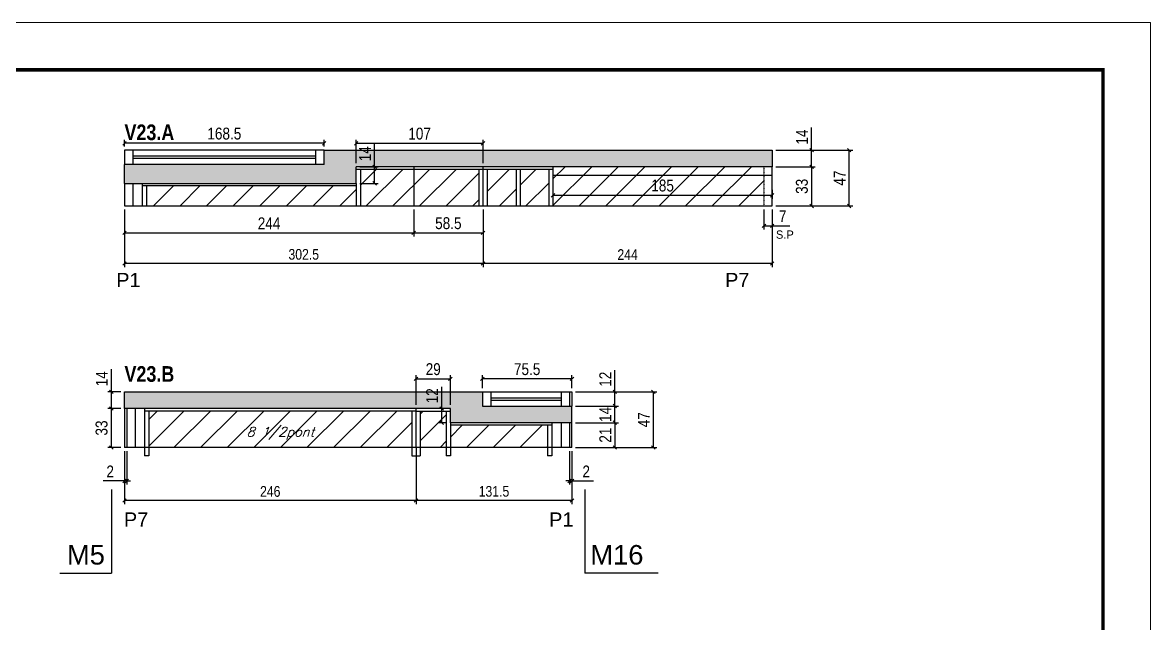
# Model space of a CAD drawing. Extents: x 3330 to 22105, y 1197 to 30204.
# Drawn here: x 8632 to 9583, y 23563 to 24070 of the extents above; entities that cross this region are included whole.
import ezdxf

# ---------------------------------------------------------------- set-up
doc = ezdxf.new("R2010")
doc.units = 0
doc.linetypes.add('DASHED', pattern=[0.75, 0.5, -0.25])
doc.linetypes.add('HIDDEN', pattern=[0.375, 0.25, -0.125])
for name, color, linetype in [('5', 5, 'Continuous'), ('COTA', 241, 'Continuous'), ('NOMENCLATURA', 7, 'Continuous'), ('Painéis', 200, 'Continuous'), ('SARR_2.2x7', 40, 'Continuous'), ('SARR_3.5x7', 81, 'Continuous'), ('SARR_EDITAR', 141, 'Continuous'), ('texto', 7, 'Continuous')]:
    doc.layers.add(name, color=color, linetype=linetype)
for name, color, linetype, lineweight in [('Folhas', 255, 'Continuous', 9), ('Hachura', 251, 'Continuous', 9), ('SARRAFO DE PRESSAO', 251, 'DASHED', 9)]:
    doc.layers.add(name, color=color, linetype=linetype, lineweight=lineweight)
doc.styles.add('COTA TECNICA', font='techl___.ttf', dxfattribs={"height": 10})
doc.styles.add('COTA TECNICA-50', font='techl___.ttf', dxfattribs={"height": 9})
doc.styles.add('Romans', font='romans.shx')
doc.styles.add('ROMAS860', font='ROMAS860.SHX')
doc.styles.get("Standard").update_dxf_attribs({"font": 'arial.ttf'})
doc.styles.add('TECNICA', font='techb___.ttf', dxfattribs={"height": 10})
doc.dimstyles.new('COTA PAINEL-50', dxfattribs={"dimtxt": 9, "dimasz": 3, "dimexe": 3, "dimexo": 3, "dimgap": 3, "dimtad": 1, "dimdec": 1, "dimzin": 12, "dimdsep": 46, "dimtxsty": 'COTA TECNICA-50', "dimblk1": 'OBLIQUE', "dimblk2": 'OBLIQUE', "dimsah": 1, "dimcen": 0.9, "dimclrd": 4, "dimclre": 4, "dimclrt": 240, "dimadec": 1, "dimazin": 3, "dimtfac": 1, "dimtdec": 1, "dimtmove": 0, "dimatfit": 3, "dimfxl": 1, "dimtolj": 1, "dimtzin": 12, "dimarcsym": 0})
doc.dimstyles.new('PAINEL', dxfattribs={"dimtxt": 10, "dimasz": 3, "dimexe": 3, "dimexo": 3, "dimgap": 3, "dimtad": 1, "dimdec": 1, "dimzin": 12, "dimdsep": 46, "dimtxsty": 'COTA TECNICA', "dimblk1": 'OBLIQUE', "dimblk2": 'OBLIQUE', "dimsah": 1, "dimcen": 0.9, "dimclrd": 4, "dimclre": 4, "dimclrt": 240, "dimadec": 1, "dimazin": 3, "dimtfac": 1, "dimtdec": 1, "dimtmove": 0, "dimatfit": 3, "dimfxl": 1, "dimtolj": 1, "dimtzin": 12, "dimarcsym": 0})

# ---------------------------------------------------------------- blocks, each defined once
blk = doc.blocks.new('9999999999')
at = {"layer": 'Folhas'}
blk.add_lwpolyline([(98138.98, 34190.21), (99623.98, 34190.21), (99623.98, 35240.21), (98138.98, 35240.21)], close=True, dxfattribs=at)
at = {"layer": 'Folhas', "color": 30, "const_width": 3}
blk.add_lwpolyline([(98213.98, 34230.21), (99583.98, 34230.21), (99583.98, 35200.21), (98213.98, 35200.21)], close=True, dxfattribs=at)
blk = doc.blocks.new('_Oblique')
at = {"color": 0, "linetype": 'ByBlock', "lineweight": -2}
blk.add_line((-0.5, -0.5), (0.5, 0.5), dxfattribs=at)
blk = doc.blocks.new('*D3396')
at = {"layer": 'COTA', "color": 4, "linetype": 'ByBlock', "lineweight": -2, "transparency": 16777216}
for p, q in [((9020.11, 23912.46), (9020.11, 23863.79)), ((9264.11, 23912.46), (9264.11, 23863.79)), ((9264.11, 23866.79), (9020.11, 23866.79))]:
    blk.add_line(p, q, dxfattribs=at)
at = {"layer": 'Defpoints', "color": 0, "linetype": 'ByBlock', "transparency": 16777216}
for p in [(9020.11, 23915.46), (9264.11, 23915.46), (9020.11, 23866.79)]:
    blk.add_point(p, dxfattribs=at)
at = {"layer": 'COTA', "color": 4, "linetype": 'ByBlock', "lineweight": -2, "transparency": 16777216, "xscale": 3, "yscale": 3, "zscale": 3, "rotation": 180}
blk.add_blockref('_Oblique', (9020.11, 23866.79), dxfattribs=at)
at = {"layer": 'COTA', "color": 4, "linetype": 'ByBlock', "lineweight": -2, "transparency": 16777216, "xscale": 3, "yscale": 3, "zscale": 3}
blk.add_blockref('_Oblique', (9264.11, 23866.79), dxfattribs=at)
at = {"layer": 'COTA', "color": 240, "linetype": 'ByBlock', "transparency": 16777216, "insert": (9142.11, 23874.36), "char_height": 9, "attachment_point": 5, "style": 'COTA TECNICA-50'}
blk.add_mtext('\\A1;244', dxfattribs=at)
blk = doc.blocks.new('*D3397')
at = {"layer": 'COTA', "color": 4, "linetype": 'ByBlock', "lineweight": -2, "transparency": 16777216}
for p, q in [((8717.61, 23912.46), (8717.61, 23863.79)), ((9020.11, 23912.46), (9020.11, 23863.79)), ((9020.11, 23866.79), (8717.61, 23866.79))]:
    blk.add_line(p, q, dxfattribs=at)
at = {"layer": 'Defpoints', "color": 0, "linetype": 'ByBlock', "transparency": 16777216}
for p in [(8717.61, 23915.46), (9020.11, 23915.46), (8717.61, 23866.79)]:
    blk.add_point(p, dxfattribs=at)
at = {"layer": 'COTA', "color": 4, "linetype": 'ByBlock', "lineweight": -2, "transparency": 16777216, "xscale": 3, "yscale": 3, "zscale": 3, "rotation": 180}
blk.add_blockref('_Oblique', (8717.61, 23866.79), dxfattribs=at)
at = {"layer": 'COTA', "color": 4, "linetype": 'ByBlock', "lineweight": -2, "transparency": 16777216, "xscale": 3, "yscale": 3, "zscale": 3}
blk.add_blockref('_Oblique', (9020.11, 23866.79), dxfattribs=at)
at = {"layer": 'COTA', "color": 240, "linetype": 'ByBlock', "transparency": 16777216, "insert": (8868.86, 23874.49), "char_height": 9, "attachment_point": 5, "style": 'COTA TECNICA-50'}
blk.add_mtext('\\A1;302.5', dxfattribs=at)
blk = doc.blocks.new('*D3398')
at = {"layer": 'COTA', "color": 4, "linetype": 'ByBlock', "lineweight": -2, "transparency": 16777216}
for p, q in [((9257.11, 23912.46), (9257.11, 23895.66)), ((9264.11, 23912.46), (9264.11, 23895.66)), ((9257.11, 23898.66), (9264.11, 23898.66)), ((9264.11, 23898.66), (9278.84, 23898.66))]:
    blk.add_line(p, q, dxfattribs=at)
at = {"layer": 'Defpoints', "color": 0, "linetype": 'ByBlock', "transparency": 16777216}
for p in [(9257.11, 23915.46), (9264.11, 23915.46), (9264.11, 23898.66)]:
    blk.add_point(p, dxfattribs=at)
at = {"layer": 'COTA', "color": 4, "linetype": 'ByBlock', "lineweight": -2, "transparency": 16777216, "xscale": 3, "yscale": 3, "zscale": 3, "rotation": 180}
blk.add_blockref('_Oblique', (9257.11, 23898.66), dxfattribs=at)
at = {"layer": 'COTA', "color": 4, "linetype": 'ByBlock', "lineweight": -2, "transparency": 16777216, "xscale": 3, "yscale": 3, "zscale": 3}
blk.add_blockref('_Oblique', (9264.11, 23898.66), dxfattribs=at)
at = {"layer": 'COTA', "color": 240, "linetype": 'ByBlock', "transparency": 16777216, "insert": (9272.98, 23906.73), "char_height": 10, "attachment_point": 5, "style": 'COTA TECNICA'}
blk.add_mtext('\\A1;7', dxfattribs=at)
blk = doc.blocks.new('*D3399')
at = {"layer": 'COTA', "color": 4, "linetype": 'ByBlock', "lineweight": -2, "transparency": 16777216}
for p, q in [((9079.11, 23928.96), (9079.11, 23921.45)), ((9079.11, 23924.45), (9264.11, 23924.45)), ((9264.11, 23928.96), (9264.11, 23921.45))]:
    blk.add_line(p, q, dxfattribs=at)
at = {"layer": 'Defpoints', "color": 0, "linetype": 'ByBlock', "transparency": 16777216}
for p in [(9079.11, 23931.96), (9264.11, 23931.96), (9264.11, 23924.45)]:
    blk.add_point(p, dxfattribs=at)
at = {"layer": 'COTA', "color": 4, "linetype": 'ByBlock', "lineweight": -2, "transparency": 16777216, "xscale": 3, "yscale": 3, "zscale": 3, "rotation": 180}
blk.add_blockref('_Oblique', (9079.11, 23924.45), dxfattribs=at)
at = {"layer": 'COTA', "color": 4, "linetype": 'ByBlock', "lineweight": -2, "transparency": 16777216, "xscale": 3, "yscale": 3, "zscale": 3}
blk.add_blockref('_Oblique', (9264.11, 23924.45), dxfattribs=at)
at = {"layer": 'COTA', "color": 240, "linetype": 'ByBlock', "transparency": 16777216, "insert": (9171.61, 23932.59), "char_height": 10, "attachment_point": 5, "style": 'COTA TECNICA'}
blk.add_mtext('\\A1;185', dxfattribs=at)
blk = doc.blocks.new('*D3400')
at = {"layer": 'COTA', "color": 4, "linetype": 'ByBlock', "lineweight": -2, "transparency": 16777216}
for p, q in [((9095.11, 23708.44), (9095.11, 23663.73)), ((8963.61, 23701.44), (8963.61, 23663.73)), ((9095.11, 23666.73), (8963.61, 23666.73))]:
    blk.add_line(p, q, dxfattribs=at)
at = {"layer": 'Defpoints', "color": 0, "linetype": 'ByBlock', "transparency": 16777216}
for p in [(9095.11, 23711.44), (8963.61, 23704.44), (8963.61, 23666.73)]:
    blk.add_point(p, dxfattribs=at)
at = {"layer": 'COTA', "color": 4, "linetype": 'ByBlock', "lineweight": -2, "transparency": 16777216, "xscale": 3, "yscale": 3, "zscale": 3, "rotation": 180}
blk.add_blockref('_Oblique', (8963.61, 23666.73), dxfattribs=at)
at = {"layer": 'COTA', "color": 4, "linetype": 'ByBlock', "lineweight": -2, "transparency": 16777216, "xscale": 3, "yscale": 3, "zscale": 3}
blk.add_blockref('_Oblique', (9095.11, 23666.73), dxfattribs=at)
at = {"layer": 'COTA', "color": 240, "linetype": 'ByBlock', "transparency": 16777216, "insert": (9029.36, 23674.42), "char_height": 9, "attachment_point": 5, "style": 'COTA TECNICA-50'}
blk.add_mtext('\\A1;131.5', dxfattribs=at)
blk = doc.blocks.new('*D3401')
at = {"layer": 'COTA', "color": 4, "linetype": 'ByBlock', "lineweight": -2, "transparency": 16777216}
for p, q in [((8717.61, 23708.44), (8717.61, 23663.73)), ((8963.61, 23708.44), (8963.61, 23663.73)), ((8963.61, 23666.73), (8717.61, 23666.73))]:
    blk.add_line(p, q, dxfattribs=at)
at = {"layer": 'Defpoints', "color": 0, "linetype": 'ByBlock', "transparency": 16777216}
for p in [(8717.61, 23711.44), (8963.61, 23711.44), (8717.61, 23666.73)]:
    blk.add_point(p, dxfattribs=at)
at = {"layer": 'COTA', "color": 4, "linetype": 'ByBlock', "lineweight": -2, "transparency": 16777216, "xscale": 3, "yscale": 3, "zscale": 3, "rotation": 180}
blk.add_blockref('_Oblique', (8717.61, 23666.73), dxfattribs=at)
at = {"layer": 'COTA', "color": 4, "linetype": 'ByBlock', "lineweight": -2, "transparency": 16777216, "xscale": 3, "yscale": 3, "zscale": 3}
blk.add_blockref('_Oblique', (8963.61, 23666.73), dxfattribs=at)
at = {"layer": 'COTA', "color": 240, "linetype": 'ByBlock', "transparency": 16777216, "insert": (8840.61, 23674.32), "char_height": 9, "attachment_point": 5, "style": 'COTA TECNICA-50'}
blk.add_mtext('\\A1;246', dxfattribs=at)
blk = doc.blocks.new('*D3402')
at = {"layer": 'COTA', "color": 4, "linetype": 'ByBlock', "lineweight": -2, "transparency": 16777216}
for p, q in [((9093.11, 23708.44), (9093.11, 23680.23)), ((9095.11, 23708.44), (9095.11, 23680.23)), ((9093.11, 23683.23), (9090.11, 23683.23)), ((9093.11, 23683.23), (9095.11, 23683.23)), ((9095.11, 23683.23), (9113.22, 23683.23))]:
    blk.add_line(p, q, dxfattribs=at)
at = {"layer": 'Defpoints', "color": 0, "linetype": 'ByBlock', "transparency": 16777216}
for p in [(9093.11, 23711.44), (9095.11, 23711.44), (9095.11, 23683.23)]:
    blk.add_point(p, dxfattribs=at)
at = {"layer": 'COTA', "color": 4, "linetype": 'ByBlock', "lineweight": -2, "transparency": 16777216, "xscale": 3, "yscale": 3, "zscale": 3}
blk.add_blockref('_Oblique', (9093.11, 23683.23), dxfattribs=at)
at = {"layer": 'COTA', "color": 4, "linetype": 'ByBlock', "lineweight": -2, "transparency": 16777216, "xscale": 3, "yscale": 3, "zscale": 3, "rotation": 180}
blk.add_blockref('_Oblique', (9095.11, 23683.23), dxfattribs=at)
at = {"layer": 'COTA', "color": 240, "linetype": 'ByBlock', "transparency": 16777216, "insert": (9107.17, 23691.23), "char_height": 10, "attachment_point": 5, "style": 'COTA TECNICA'}
blk.add_mtext('\\A1;2', dxfattribs=at)
blk = doc.blocks.new('*D3430')
at = {"layer": 'COTA', "color": 4, "linetype": 'ByBlock', "lineweight": -2, "transparency": 16777216}
for p, q in [((8717.61, 23708.44), (8717.61, 23680.23)), ((8719.61, 23708.44), (8719.61, 23680.23)), ((8717.61, 23683.23), (8699.5, 23683.23)), ((8719.61, 23683.23), (8717.61, 23683.23)), ((8719.61, 23683.23), (8722.61, 23683.23))]:
    blk.add_line(p, q, dxfattribs=at)
at = {"layer": 'Defpoints', "color": 0, "linetype": 'ByBlock', "transparency": 16777216}
for p in [(8717.61, 23711.44), (8719.61, 23711.44), (8717.61, 23683.23)]:
    blk.add_point(p, dxfattribs=at)
at = {"layer": 'COTA', "color": 4, "linetype": 'ByBlock', "lineweight": -2, "transparency": 16777216, "xscale": 3, "yscale": 3, "zscale": 3}
blk.add_blockref('_Oblique', (8717.61, 23683.23), dxfattribs=at)
at = {"layer": 'COTA', "color": 4, "linetype": 'ByBlock', "lineweight": -2, "transparency": 16777216, "xscale": 3, "yscale": 3, "zscale": 3, "rotation": 180}
blk.add_blockref('_Oblique', (8719.61, 23683.23), dxfattribs=at)
at = {"layer": 'COTA', "color": 240, "linetype": 'ByBlock', "transparency": 16777216, "insert": (8705.56, 23691.23), "char_height": 10, "attachment_point": 5, "style": 'COTA TECNICA'}
blk.add_mtext('\\A1;2', dxfattribs=at)
blk = doc.blocks.new('*D3437')
at = {"layer": 'COTA', "color": 4, "linetype": 'ByBlock', "lineweight": -2, "transparency": 16777216}
for p, q in [((9267.11, 23962.46), (9332.06, 23962.46)), ((9329.06, 23915.46), (9329.06, 23962.46)), ((9267.11, 23915.46), (9332.06, 23915.46))]:
    blk.add_line(p, q, dxfattribs=at)
at = {"layer": 'Defpoints', "color": 0, "linetype": 'ByBlock', "transparency": 16777216}
for p in [(9264.11, 23962.46), (9329.06, 23962.46), (9264.11, 23915.46)]:
    blk.add_point(p, dxfattribs=at)
at = {"layer": 'COTA', "color": 4, "linetype": 'ByBlock', "lineweight": -2, "transparency": 16777216, "xscale": 3, "yscale": 3, "zscale": 3}
for p, rotation in [((9329.06, 23962.46), 90), ((9329.06, 23915.46), 270)]:
    blk.add_blockref('_Oblique', p, dxfattribs=dict(at, rotation=rotation))
at = {"layer": 'COTA', "color": 240, "linetype": 'ByBlock', "transparency": 16777216, "insert": (9320.99, 23938.96), "char_height": 10, "attachment_point": 5, "rotation": 90, "style": 'COTA TECNICA'}
blk.add_mtext('\\A1;47', dxfattribs=at)
blk = doc.blocks.new('*D3438')
at = {"layer": 'COTA', "color": 4, "linetype": 'ByBlock', "lineweight": -2, "transparency": 16777216}
for p, q in [((8913.11, 23951.46), (8913.11, 23971.3)), ((9020.11, 23951.46), (9020.11, 23971.3)), ((8913.11, 23968.3), (9020.11, 23968.3))]:
    blk.add_line(p, q, dxfattribs=at)
at = {"layer": 'Defpoints', "color": 0, "linetype": 'ByBlock', "transparency": 16777216}
for p in [(9020.11, 23968.3), (8913.11, 23948.46), (9020.11, 23948.46)]:
    blk.add_point(p, dxfattribs=at)
at = {"layer": 'COTA', "color": 4, "linetype": 'ByBlock', "lineweight": -2, "transparency": 16777216, "xscale": 3, "yscale": 3, "zscale": 3, "rotation": 180}
blk.add_blockref('_Oblique', (8913.11, 23968.3), dxfattribs=at)
at = {"layer": 'COTA', "color": 4, "linetype": 'ByBlock', "lineweight": -2, "transparency": 16777216, "xscale": 3, "yscale": 3, "zscale": 3}
blk.add_blockref('_Oblique', (9020.11, 23968.3), dxfattribs=at)
at = {"layer": 'COTA', "color": 240, "linetype": 'ByBlock', "transparency": 16777216, "insert": (8966.61, 23976.41), "char_height": 10, "attachment_point": 5, "style": 'COTA TECNICA'}
blk.add_mtext('\\A1;107', dxfattribs=at)
blk = doc.blocks.new('*D3439')
at = {"layer": 'COTA', "color": 4, "linetype": 'ByBlock', "lineweight": -2, "transparency": 16777216}
for p, q in [((8928.66, 23948.46), (8928.66, 23967.58)), ((8916.11, 23948.46), (8931.66, 23948.46)), ((8928.66, 23934.46), (8928.66, 23948.46)), ((8916.11, 23934.46), (8931.66, 23934.46))]:
    blk.add_line(p, q, dxfattribs=at)
at = {"layer": 'Defpoints', "color": 0, "linetype": 'ByBlock', "transparency": 16777216}
for p in [(8913.11, 23948.46), (8928.66, 23948.46), (8913.11, 23934.46)]:
    blk.add_point(p, dxfattribs=at)
at = {"layer": 'COTA', "color": 4, "linetype": 'ByBlock', "lineweight": -2, "transparency": 16777216, "xscale": 3, "yscale": 3, "zscale": 3}
for p, rotation in [((8928.66, 23948.46), 90), ((8928.66, 23934.46), 270)]:
    blk.add_blockref('_Oblique', p, dxfattribs=dict(at, rotation=rotation))
at = {"layer": 'COTA', "color": 240, "linetype": 'ByBlock', "transparency": 16777216, "insert": (8920.59, 23959.52), "char_height": 10, "attachment_point": 5, "rotation": 90, "style": 'COTA TECNICA'}
blk.add_mtext('\\A1;14', dxfattribs=at)
blk = doc.blocks.new('*D3440')
at = {"layer": 'COTA', "color": 4, "linetype": 'ByBlock', "lineweight": -2, "transparency": 16777216}
for p, q in [((8717.61, 23965.46), (8717.61, 23971.3)), ((8886.11, 23965.46), (8886.11, 23971.3)), ((8886.11, 23968.3), (8717.61, 23968.3))]:
    blk.add_line(p, q, dxfattribs=at)
at = {"layer": 'Defpoints', "color": 0, "linetype": 'ByBlock', "transparency": 16777216}
for p in [(8717.61, 23968.3), (8717.61, 23962.46), (8886.11, 23962.46)]:
    blk.add_point(p, dxfattribs=at)
at = {"layer": 'COTA', "color": 4, "linetype": 'ByBlock', "lineweight": -2, "transparency": 16777216, "xscale": 3, "yscale": 3, "zscale": 3, "rotation": 180}
blk.add_blockref('_Oblique', (8717.61, 23968.3), dxfattribs=at)
at = {"layer": 'COTA', "color": 4, "linetype": 'ByBlock', "lineweight": -2, "transparency": 16777216, "xscale": 3, "yscale": 3, "zscale": 3}
blk.add_blockref('_Oblique', (8886.11, 23968.3), dxfattribs=at)
at = {"layer": 'COTA', "color": 240, "linetype": 'ByBlock', "transparency": 16777216, "insert": (8801.86, 23976.44), "char_height": 10, "attachment_point": 5, "style": 'COTA TECNICA'}
blk.add_mtext('\\A1;168.5', dxfattribs=at)
blk = doc.blocks.new('*D3441')
at = {"layer": 'COTA', "color": 4, "linetype": 'ByBlock', "lineweight": -2, "transparency": 16777216}
for p, q in [((8717.61, 23912.46), (8717.61, 23889.67)), ((8961.61, 23912.46), (8961.61, 23889.67)), ((8717.61, 23892.67), (8961.61, 23892.67))]:
    blk.add_line(p, q, dxfattribs=at)
at = {"layer": 'Defpoints', "color": 0, "linetype": 'ByBlock', "transparency": 16777216}
for p in [(8717.61, 23915.46), (8961.61, 23915.46), (8961.61, 23892.67)]:
    blk.add_point(p, dxfattribs=at)
at = {"layer": 'COTA', "color": 4, "linetype": 'ByBlock', "lineweight": -2, "transparency": 16777216, "xscale": 3, "yscale": 3, "zscale": 3, "rotation": 180}
blk.add_blockref('_Oblique', (8717.61, 23892.67), dxfattribs=at)
at = {"layer": 'COTA', "color": 4, "linetype": 'ByBlock', "lineweight": -2, "transparency": 16777216, "xscale": 3, "yscale": 3, "zscale": 3}
blk.add_blockref('_Oblique', (8961.61, 23892.67), dxfattribs=at)
at = {"layer": 'COTA', "color": 240, "linetype": 'ByBlock', "transparency": 16777216, "insert": (8839.61, 23900.74), "char_height": 10, "attachment_point": 5, "style": 'COTA TECNICA'}
blk.add_mtext('\\A1;244', dxfattribs=at)
blk = doc.blocks.new('*D3442')
at = {"layer": 'COTA', "color": 4, "linetype": 'ByBlock', "lineweight": -2, "transparency": 16777216}
for p, q in [((8961.61, 23912.46), (8961.61, 23889.67)), ((9020.11, 23912.46), (9020.11, 23889.67)), ((8961.61, 23892.67), (9020.11, 23892.67))]:
    blk.add_line(p, q, dxfattribs=at)
at = {"layer": 'Defpoints', "color": 0, "linetype": 'ByBlock', "transparency": 16777216}
for p in [(8961.61, 23915.46), (9020.11, 23915.46), (9020.11, 23892.67)]:
    blk.add_point(p, dxfattribs=at)
at = {"layer": 'COTA', "color": 4, "linetype": 'ByBlock', "lineweight": -2, "transparency": 16777216, "xscale": 3, "yscale": 3, "zscale": 3, "rotation": 180}
blk.add_blockref('_Oblique', (8961.61, 23892.67), dxfattribs=at)
at = {"layer": 'COTA', "color": 4, "linetype": 'ByBlock', "lineweight": -2, "transparency": 16777216, "xscale": 3, "yscale": 3, "zscale": 3}
blk.add_blockref('_Oblique', (9020.11, 23892.67), dxfattribs=at)
at = {"layer": 'COTA', "color": 240, "linetype": 'ByBlock', "transparency": 16777216, "insert": (8990.86, 23900.8), "char_height": 10, "attachment_point": 5, "style": 'COTA TECNICA'}
blk.add_mtext('\\A1;58.5', dxfattribs=at)
blk = doc.blocks.new('*D3443')
at = {"layer": 'COTA', "color": 4, "linetype": 'ByBlock', "lineweight": -2, "transparency": 16777216}
for p, q in [((9267.11, 23948.46), (9300.39, 23948.46)), ((9297.39, 23948.46), (9297.39, 23915.46)), ((9267.11, 23915.46), (9300.39, 23915.46))]:
    blk.add_line(p, q, dxfattribs=at)
at = {"layer": 'Defpoints', "color": 0, "linetype": 'ByBlock', "transparency": 16777216}
for p in [(9264.11, 23948.46), (9264.11, 23915.46), (9297.39, 23915.46)]:
    blk.add_point(p, dxfattribs=at)
at = {"layer": 'COTA', "color": 4, "linetype": 'ByBlock', "lineweight": -2, "transparency": 16777216, "xscale": 3, "yscale": 3, "zscale": 3}
for p, rotation in [((9297.39, 23948.46), 90), ((9297.39, 23915.46), 270)]:
    blk.add_blockref('_Oblique', p, dxfattribs=dict(at, rotation=rotation))
at = {"layer": 'COTA', "color": 240, "linetype": 'ByBlock', "transparency": 16777216, "insert": (9289.17, 23931.96), "char_height": 10, "attachment_point": 5, "rotation": 90, "style": 'COTA TECNICA'}
blk.add_mtext('\\A1;33', dxfattribs=at)
blk = doc.blocks.new('*D3444')
at = {"layer": 'COTA', "color": 4, "linetype": 'ByBlock', "lineweight": -2, "transparency": 16777216}
for p, q in [((9297.39, 23962.46), (9297.39, 23981.58)), ((9267.11, 23962.46), (9300.39, 23962.46)), ((9297.39, 23948.46), (9297.39, 23962.46)), ((9267.11, 23948.46), (9300.39, 23948.46))]:
    blk.add_line(p, q, dxfattribs=at)
at = {"layer": 'Defpoints', "color": 0, "linetype": 'ByBlock', "transparency": 16777216}
for p in [(9264.11, 23962.46), (9297.39, 23962.46), (9264.11, 23948.46)]:
    blk.add_point(p, dxfattribs=at)
at = {"layer": 'COTA', "color": 4, "linetype": 'ByBlock', "lineweight": -2, "transparency": 16777216, "xscale": 3, "yscale": 3, "zscale": 3}
for p, rotation in [((9297.39, 23962.46), 90), ((9297.39, 23948.46), 270)]:
    blk.add_blockref('_Oblique', p, dxfattribs=dict(at, rotation=rotation))
at = {"layer": 'COTA', "color": 240, "linetype": 'ByBlock', "transparency": 16777216, "insert": (9289.32, 23973.52), "char_height": 10, "attachment_point": 5, "rotation": 90, "style": 'COTA TECNICA'}
blk.add_mtext('\\A1;14', dxfattribs=at)
blk = doc.blocks.new('*D3445')
at = {"layer": 'COTA', "color": 4, "linetype": 'ByBlock', "lineweight": -2, "transparency": 16777216}
for p, q in [((9098.11, 23732.44), (9134.31, 23732.44)), ((9131.31, 23732.44), (9131.31, 23711.44)), ((9098.11, 23711.44), (9134.31, 23711.44))]:
    blk.add_line(p, q, dxfattribs=at)
at = {"layer": 'Defpoints', "color": 0, "linetype": 'ByBlock', "transparency": 16777216}
for p in [(9095.11, 23732.44), (9095.11, 23711.44), (9131.31, 23711.44)]:
    blk.add_point(p, dxfattribs=at)
at = {"layer": 'COTA', "color": 4, "linetype": 'ByBlock', "lineweight": -2, "transparency": 16777216, "xscale": 3, "yscale": 3, "zscale": 3}
for p, rotation in [((9131.31, 23732.44), 90), ((9131.31, 23711.44), 270)]:
    blk.add_blockref('_Oblique', p, dxfattribs=dict(at, rotation=rotation))
at = {"layer": 'COTA', "color": 240, "linetype": 'ByBlock', "transparency": 16777216, "insert": (9123.25, 23721.94), "char_height": 10, "attachment_point": 5, "rotation": 90, "style": 'COTA TECNICA'}
blk.add_mtext('\\A1;21', dxfattribs=at)
blk = doc.blocks.new('*D3446')
at = {"layer": 'COTA', "color": 4, "linetype": 'ByBlock', "lineweight": -2, "transparency": 16777216}
for p, q in [((9098.11, 23746.44), (9134.31, 23746.44)), ((9131.31, 23732.44), (9131.31, 23746.44)), ((9098.11, 23732.44), (9134.31, 23732.44))]:
    blk.add_line(p, q, dxfattribs=at)
at = {"layer": 'Defpoints', "color": 0, "linetype": 'ByBlock', "transparency": 16777216}
for p in [(9095.11, 23746.44), (9131.31, 23746.44), (9095.11, 23732.44)]:
    blk.add_point(p, dxfattribs=at)
at = {"layer": 'COTA', "color": 4, "linetype": 'ByBlock', "lineweight": -2, "transparency": 16777216, "xscale": 3, "yscale": 3, "zscale": 3}
for p, rotation in [((9131.31, 23746.44), 90), ((9131.31, 23732.44), 270)]:
    blk.add_blockref('_Oblique', p, dxfattribs=dict(at, rotation=rotation))
at = {"layer": 'COTA', "color": 240, "linetype": 'ByBlock', "transparency": 16777216, "insert": (9123.24, 23739.44), "char_height": 10, "attachment_point": 5, "rotation": 90, "style": 'COTA TECNICA'}
blk.add_mtext('\\A1;14', dxfattribs=at)
blk = doc.blocks.new('*D3447')
at = {"layer": 'COTA', "color": 4, "linetype": 'ByBlock', "lineweight": -2, "transparency": 16777216}
for p, q in [((9131.31, 23758.44), (9131.31, 23776.76)), ((9098.11, 23758.44), (9134.31, 23758.44)), ((9131.31, 23746.44), (9131.31, 23758.44)), ((9098.11, 23746.44), (9134.31, 23746.44))]:
    blk.add_line(p, q, dxfattribs=at)
at = {"layer": 'Defpoints', "color": 0, "linetype": 'ByBlock', "transparency": 16777216}
for p in [(9095.11, 23758.44), (9131.31, 23758.44), (9095.11, 23746.44)]:
    blk.add_point(p, dxfattribs=at)
at = {"layer": 'COTA', "color": 4, "linetype": 'ByBlock', "lineweight": -2, "transparency": 16777216, "xscale": 3, "yscale": 3, "zscale": 3}
for p, rotation in [((9131.31, 23758.44), 90), ((9131.31, 23746.44), 270)]:
    blk.add_blockref('_Oblique', p, dxfattribs=dict(at, rotation=rotation))
at = {"layer": 'COTA', "color": 240, "linetype": 'ByBlock', "transparency": 16777216, "insert": (9123.25, 23769.1), "char_height": 10, "attachment_point": 5, "rotation": 90, "style": 'COTA TECNICA'}
blk.add_mtext('\\A1;12', dxfattribs=at)
blk = doc.blocks.new('*D3448')
at = {"layer": 'COTA', "color": 4, "linetype": 'ByBlock', "lineweight": -2, "transparency": 16777216}
for p, q in [((9098.11, 23758.44), (9166.9, 23758.44)), ((9163.9, 23711.44), (9163.9, 23758.44)), ((9098.11, 23711.44), (9166.9, 23711.44))]:
    blk.add_line(p, q, dxfattribs=at)
at = {"layer": 'Defpoints', "color": 0, "linetype": 'ByBlock', "transparency": 16777216}
for p in [(9095.11, 23758.44), (9163.9, 23758.44), (9095.11, 23711.44)]:
    blk.add_point(p, dxfattribs=at)
at = {"layer": 'COTA', "color": 4, "linetype": 'ByBlock', "lineweight": -2, "transparency": 16777216, "xscale": 3, "yscale": 3, "zscale": 3}
for p, rotation in [((9163.9, 23758.44), 90), ((9163.9, 23711.44), 270)]:
    blk.add_blockref('_Oblique', p, dxfattribs=dict(at, rotation=rotation))
at = {"layer": 'COTA', "color": 240, "linetype": 'ByBlock', "transparency": 16777216, "insert": (9155.83, 23734.94), "char_height": 10, "attachment_point": 5, "rotation": 90, "style": 'COTA TECNICA'}
blk.add_mtext('\\A1;47', dxfattribs=at)
blk = doc.blocks.new('*D3449')
at = {"layer": 'COTA', "color": 4, "linetype": 'ByBlock', "lineweight": -2, "transparency": 16777216}
for p, q in [((9019.61, 23761.44), (9019.61, 23772.47)), ((9095.11, 23761.44), (9095.11, 23772.47)), ((9095.11, 23769.47), (9019.61, 23769.47))]:
    blk.add_line(p, q, dxfattribs=at)
at = {"layer": 'Defpoints', "color": 0, "linetype": 'ByBlock', "transparency": 16777216}
for p in [(9019.61, 23769.47), (9019.61, 23758.44), (9095.11, 23758.44)]:
    blk.add_point(p, dxfattribs=at)
at = {"layer": 'COTA', "color": 4, "linetype": 'ByBlock', "lineweight": -2, "transparency": 16777216, "xscale": 3, "yscale": 3, "zscale": 3, "rotation": 180}
blk.add_blockref('_Oblique', (9019.61, 23769.47), dxfattribs=at)
at = {"layer": 'COTA', "color": 4, "linetype": 'ByBlock', "lineweight": -2, "transparency": 16777216, "xscale": 3, "yscale": 3, "zscale": 3}
blk.add_blockref('_Oblique', (9095.11, 23769.47), dxfattribs=at)
at = {"layer": 'COTA', "color": 240, "linetype": 'ByBlock', "transparency": 16777216, "insert": (9057.36, 23777.58), "char_height": 10, "attachment_point": 5, "style": 'COTA TECNICA'}
blk.add_mtext('\\A1;75.5', dxfattribs=at)
blk = doc.blocks.new('*D3450')
at = {"layer": 'COTA', "color": 4, "linetype": 'ByBlock', "lineweight": -2, "transparency": 16777216}
for p, q in [((8714.61, 23744.44), (8703.54, 23744.44)), ((8706.54, 23711.44), (8706.54, 23744.44)), ((8714.61, 23711.44), (8703.54, 23711.44))]:
    blk.add_line(p, q, dxfattribs=at)
at = {"layer": 'Defpoints', "color": 0, "linetype": 'ByBlock', "transparency": 16777216}
for p in [(8706.54, 23744.44), (8717.61, 23744.44), (8717.61, 23711.44)]:
    blk.add_point(p, dxfattribs=at)
at = {"layer": 'COTA', "color": 4, "linetype": 'ByBlock', "lineweight": -2, "transparency": 16777216, "xscale": 3, "yscale": 3, "zscale": 3}
for p, rotation in [((8706.54, 23744.44), 90), ((8706.54, 23711.44), 270)]:
    blk.add_blockref('_Oblique', p, dxfattribs=dict(at, rotation=rotation))
at = {"layer": 'COTA', "color": 240, "linetype": 'ByBlock', "transparency": 16777216, "insert": (8698.32, 23727.94), "char_height": 10, "attachment_point": 5, "rotation": 90, "style": 'COTA TECNICA'}
blk.add_mtext('\\A1;33', dxfattribs=at)
blk = doc.blocks.new('*D3451')
at = {"layer": 'COTA', "color": 4, "linetype": 'ByBlock', "lineweight": -2, "transparency": 16777216}
for p, q in [((8706.54, 23758.44), (8706.54, 23777.56)), ((8714.61, 23758.44), (8703.54, 23758.44)), ((8706.54, 23744.44), (8706.54, 23758.44)), ((8714.61, 23744.44), (8703.54, 23744.44))]:
    blk.add_line(p, q, dxfattribs=at)
at = {"layer": 'Defpoints', "color": 0, "linetype": 'ByBlock', "transparency": 16777216}
for p in [(8706.54, 23758.44), (8717.61, 23758.44), (8717.61, 23744.44)]:
    blk.add_point(p, dxfattribs=at)
at = {"layer": 'COTA', "color": 4, "linetype": 'ByBlock', "lineweight": -2, "transparency": 16777216, "xscale": 3, "yscale": 3, "zscale": 3}
for p, rotation in [((8706.54, 23758.44), 90), ((8706.54, 23744.44), 270)]:
    blk.add_blockref('_Oblique', p, dxfattribs=dict(at, rotation=rotation))
at = {"layer": 'COTA', "color": 240, "linetype": 'ByBlock', "transparency": 16777216, "insert": (8698.47, 23769.5), "char_height": 10, "attachment_point": 5, "rotation": 90, "style": 'COTA TECNICA'}
blk.add_mtext('\\A1;14', dxfattribs=at)
blk = doc.blocks.new('*D3452')
at = {"layer": 'COTA', "color": 4, "linetype": 'ByBlock', "lineweight": -2, "transparency": 16777216}
for p, q in [((8963.61, 23747.44), (8963.61, 23772.47)), ((8992.61, 23747.44), (8992.61, 23772.47)), ((8963.61, 23769.47), (8992.61, 23769.47))]:
    blk.add_line(p, q, dxfattribs=at)
at = {"layer": 'Defpoints', "color": 0, "linetype": 'ByBlock', "transparency": 16777216}
for p in [(8992.61, 23769.47), (8963.61, 23744.44), (8992.61, 23744.44)]:
    blk.add_point(p, dxfattribs=at)
at = {"layer": 'COTA', "color": 4, "linetype": 'ByBlock', "lineweight": -2, "transparency": 16777216, "xscale": 3, "yscale": 3, "zscale": 3, "rotation": 180}
blk.add_blockref('_Oblique', (8963.61, 23769.47), dxfattribs=at)
at = {"layer": 'COTA', "color": 4, "linetype": 'ByBlock', "lineweight": -2, "transparency": 16777216, "xscale": 3, "yscale": 3, "zscale": 3}
blk.add_blockref('_Oblique', (8992.61, 23769.47), dxfattribs=at)
at = {"layer": 'COTA', "color": 240, "linetype": 'ByBlock', "transparency": 16777216, "insert": (8978.11, 23777.56), "char_height": 10, "attachment_point": 5, "style": 'COTA TECNICA'}
blk.add_mtext('\\A1;29', dxfattribs=at)
blk = doc.blocks.new('*D3453')
at = {"layer": 'COTA', "color": 4, "linetype": 'ByBlock', "lineweight": -2, "transparency": 16777216}
for p, q in [((8985.23, 23744.44), (8985.23, 23762.76)), ((8989.61, 23744.44), (8982.23, 23744.44)), ((8985.23, 23732.44), (8985.23, 23744.44)), ((8989.61, 23732.44), (8982.23, 23732.44))]:
    blk.add_line(p, q, dxfattribs=at)
at = {"layer": 'Defpoints', "color": 0, "linetype": 'ByBlock', "transparency": 16777216}
for p in [(8985.23, 23744.44), (8992.61, 23744.44), (8992.61, 23732.44)]:
    blk.add_point(p, dxfattribs=at)
at = {"layer": 'COTA', "color": 4, "linetype": 'ByBlock', "lineweight": -2, "transparency": 16777216, "xscale": 3, "yscale": 3, "zscale": 3}
for p, rotation in [((8985.23, 23744.44), 90), ((8985.23, 23732.44), 270)]:
    blk.add_blockref('_Oblique', p, dxfattribs=dict(at, rotation=rotation))
at = {"layer": 'COTA', "color": 240, "linetype": 'ByBlock', "transparency": 16777216, "insert": (8977.17, 23755.1), "char_height": 10, "attachment_point": 5, "rotation": 90, "style": 'COTA TECNICA'}
blk.add_mtext('\\A1;12', dxfattribs=at)

msp = doc.modelspace()

# ---------------------------------------------------------------- hatches: boundary and pattern name
at = {"layer": 'COTA', "linetype": 'ByBlock'}
h = msp.add_hatch(dxfattribs=at)
h.set_pattern_fill('AR-CONC', color=256, scale=0.03)
h.set_pattern_definition([(50, (-124092.7733, -5444.3597), (5.46554007, -0.47817257), [0.5715, -6.2865]), (355, (-124092.773, -5444.3597), (-1.05730264, 5.73170536), [0.4572, -5.02921753]), (100.4514447, (-124092.318, -5444.3995), (4.40823741, 5.25353256), [0.48570026, -5.34270734]), (46.1842, (-124092.773, -5442.836), (8.13237123, -1.26126984), [0.85725, -9.42975]), (96.6355576, (-124092.0956, -5442.941), (7.122124, 7.42278374), [0.7285507, -8.01406824]), (351.184151, (-124092.773, -5442.836), (7.122124, 7.42278374), [0.685799, -7.54379196]), (21, (-124092.0113, -5443.2167), (4.54843174, -3.06795595), [0.5715, -6.2865]), (326, (-124092.011, -5443.2167), (1.85406085, 5.52563898), [0.4572, -5.0292]), (71.451445, (-124091.632, -5443.4723), (6.40249258, 2.45768307), [0.48570026, -5.34269813]), (37.5, (-124092.7733, -5444.3597), (0.092658098, 2.536651166), [0, -4.96824, 0, -5.1054, 0, -5.04825]), (7.5, (-124092.7733, -5444.3597), (2.004589875, 3.005417245), [0, -2.91084, 0, -4.85394, 0, -1.92405]), (327.5, (-124094.4725, -5444.3597), (4.067717855, -0.17186232), [0, -1.905, 0, -5.9436, 0, -7.8867]), (317.5, (-124095.2345, -5444.3597), (4.44387544, 0.76279473), [0, -2.4765, 0, -3.94716, 0, -5.6007])])
h.paths.add_polyline_path([(8886.11, 23950.46), (8717.61, 23950.46), (8717.61, 23934.46), (8913.11, 23934.46), (8913.11, 23948.46), (9264.11, 23948.46), (9264.11, 23962.46), (8886.11, 23962.46)])
h = msp.add_hatch(dxfattribs=at)
h.set_pattern_fill('AR-CONC', color=256, scale=0.03)
h.set_pattern_definition([(50, (-124092.7733, -5215.8946), (5.46554007, -0.47817257), [0.5715, -6.2865]), (355, (-124092.773, -5215.8946), (-1.05730264, 5.73170536), [0.4572, -5.02921753]), (100.4514447, (-124092.318, -5215.9344), (4.40823741, 5.25353256), [0.48570026, -5.34270734]), (46.1842, (-124092.773, -5214.3706), (8.13237123, -1.26126984), [0.85725, -9.42975]), (96.6355576, (-124092.0956, -5214.476), (7.122124, 7.42278374), [0.7285507, -8.01406824]), (351.184151, (-124092.773, -5214.3706), (7.122124, 7.42278374), [0.685799, -7.54379196]), (21, (-124092.0113, -5214.7516), (4.54843174, -3.06795595), [0.5715, -6.2865]), (326, (-124092.011, -5214.7516), (1.85406085, 5.52563898), [0.4572, -5.0292]), (71.451445, (-124091.632, -5215.007), (6.40249258, 2.45768307), [0.48570026, -5.34269813]), (37.5, (-124092.7733, -5215.8946), (0.092658098, 2.536651166), [0, -4.96824, 0, -5.1054, 0, -5.04825]), (7.5, (-124092.7733, -5215.8946), (2.004589875, 3.005417245), [0, -2.91084, 0, -4.85394, 0, -1.92405]), (327.5, (-124094.4725, -5215.8946), (4.067717855, -0.17186232), [0, -1.905, 0, -5.9436, 0, -7.8867]), (317.5, (-124095.2345, -5215.8946), (4.44387544, 0.76279473), [0, -2.4765, 0, -3.94716, 0, -5.6007])])
h.paths.add_polyline_path([(9019.61, 23746.44), (9019.61, 23758.44), (8717.61, 23758.44), (8717.61, 23744.44), (8963.61, 23744.44), (8992.61, 23744.44), (8992.61, 23732.44), (9095.11, 23732.44), (9095.11, 23746.44)])
at = {"layer": 'Hachura', "linetype": 'ByBlock'}
h = msp.add_hatch(dxfattribs=at)
h.set_pattern_fill('ANSI31', color=256, scale=5)
h.set_pattern_definition([(45, (-124092.773, -5444.36), (-11.2253202, 11.2253202), [])])
h.paths.add_polyline_path([(8913.11, 23915.46), (8913.11, 23932.26), (8736.11, 23932.26), (8736.11, 23915.46)])
h.paths.add_polyline_path([(8961.61, 23915.46), (8961.61, 23946.26), (8916.61, 23946.26), (8916.61, 23915.46)])
h.paths.add_polyline_path([(9016.61, 23915.46), (9016.61, 23946.26), (8961.61, 23946.26), (8961.61, 23915.46)])
h.paths.add_polyline_path([(9023.61, 23915.46), (9047.98, 23915.46), (9047.98, 23946.26), (9023.61, 23946.26)])
h.paths.add_polyline_path([(9075.61, 23946.26), (9051.48, 23946.26), (9051.48, 23915.46), (9075.61, 23915.46)])
h.paths.add_polyline_path([(9079.11, 23941.46), (9079.11, 23915.46), (9257.11, 23915.46), (9257.11, 23941.46)])
h.paths.add_polyline_path([(9079.11, 23948.46), (9079.11, 23941.46), (9257.11, 23941.46), (9257.11, 23948.46)])
h = msp.add_hatch(dxfattribs=at)
h.set_pattern_fill('ANSI31', color=256, scale=5)
h.set_pattern_definition([(45, (-124092.773, -5441.178), (-11.2253202, 11.2253202), [])])
h.paths.add_polyline_path([(8738.11, 23742.24), (8738.11, 23711.44), (8960.11, 23711.44), (8960.11, 23742.24)])
h.paths.add_polyline_path([(8989.11, 23742.24), (8967.11, 23742.24), (8967.11, 23711.44), (8989.11, 23711.44)])
h.paths.add_polyline_path([(9074.61, 23711.44), (9074.61, 23730.24), (8992.61, 23730.24), (8992.61, 23711.44)])

# ---------------------------------------------------------------- linework, layer by layer
at = {"layer": 'COTA', "linetype": 'ByBlock'}
for p, q in [((8886.11, 23962.46), (9264.11, 23962.46)), ((9264.11, 23962.46), (9264.11, 23948.46)), ((8717.61, 23934.46), (8717.61, 23950.46)), ((8913.11, 23934.46), (8913.11, 23915.46)), ((8717.61, 23744.44), (8717.61, 23758.44)), ((8717.61, 23758.44), (9019.61, 23758.44)), ((9095.11, 23732.44), (9095.11, 23746.44)), ((8992.61, 23732.44), (8992.61, 23704.44)), ((8963.61, 23711.44), (8963.61, 23704.44)), ((8738.11, 23704.44), (8734.61, 23704.44)), ((8960.11, 23704.44), (8967.11, 23704.44)), ((8992.61, 23704.44), (8989.11, 23704.44)), ((9078.11, 23704.44), (9074.61, 23704.44))]:
    msp.add_line(p, q, dxfattribs=at)
at = {"layer": 'NOMENCLATURA', "linetype": 'Continuous'}
for p, q in [((8706.79, 23676), (8706.79, 23605.45)), ((9105.93, 23676), (9105.93, 23605.45)), ((8663.05, 23605.45), (8706.79, 23605.45)), ((9167.75, 23605.45), (9105.93, 23605.45))]:
    msp.add_line(p, q, dxfattribs=at)
at = {"layer": 'Painéis', "linetype": 'Continuous'}
for p, q in [((8717.61, 23962.46), (8717.61, 23950.46)), ((8886.11, 23962.46), (8717.61, 23962.46)), ((8886.11, 23950.46), (8886.11, 23962.46)), ((8886.11, 23950.46), (8717.61, 23950.46)), ((9264.11, 23948.46), (8913.11, 23948.46)), ((8913.11, 23934.46), (8913.11, 23948.46)), ((8961.61, 23948.46), (8961.61, 23915.46)), ((9020.11, 23915.46), (9020.11, 23948.46)), ((9264.11, 23915.46), (9264.11, 23948.46)), ((8717.61, 23934.46), (8717.61, 23915.46)), ((8717.61, 23934.46), (8913.11, 23934.46)), ((8717.61, 23915.46), (9264.11, 23915.46)), ((9019.61, 23758.44), (9019.61, 23746.44)), ((9019.61, 23758.44), (9095.11, 23758.44)), ((9093.11, 23758.44), (9093.11, 23746.44)), ((9095.11, 23758.44), (9095.11, 23746.44)), ((8717.61, 23744.44), (8717.61, 23711.44)), ((8963.61, 23744.44), (8717.61, 23744.44)), ((8719.61, 23744.44), (8719.61, 23711.44)), ((8963.61, 23711.44), (8963.61, 23744.44)), ((8992.61, 23744.44), (8963.61, 23744.44)), ((8992.61, 23732.44), (8992.61, 23744.44)), ((9019.61, 23746.44), (9095.11, 23746.44)), ((9095.11, 23732.44), (8992.61, 23732.44)), ((9093.11, 23732.44), (9093.11, 23711.44)), ((9095.11, 23711.44), (9095.11, 23732.44)), ((9095.11, 23711.44), (8717.61, 23711.44))]:
    msp.add_line(p, q, dxfattribs=at)
at = {"layer": 'SARR_2.2x7', "linetype": 'Continuous'}
for p, q in [((8724.61, 23962.46), (8724.61, 23950.46)), ((8879.11, 23950.46), (8879.11, 23962.46)), ((9020.11, 23946.26), (8913.11, 23946.26)), ((9079.11, 23946.26), (9020.11, 23946.26)), ((8724.61, 23934.46), (8724.61, 23915.46)), ((9079.11, 23941.46), (9264.11, 23941.46)), ((8913.11, 23932.26), (8732.61, 23932.26)), ((9026.61, 23758.44), (9026.61, 23746.44)), ((9086.11, 23758.44), (9086.11, 23746.44)), ((8726.61, 23744.44), (8726.61, 23711.44)), ((8963.61, 23742.24), (8734.61, 23742.24)), ((8963.61, 23742.24), (8992.61, 23742.24)), ((9078.11, 23730.24), (8992.61, 23730.24)), ((9086.11, 23732.44), (9086.11, 23711.44))]:
    msp.add_line(p, q, dxfattribs=at)
at = {"layer": 'SARR_2.2x7', "linetype": 'HIDDEN'}
msp.add_line((9257.11, 23948.46), (9257.11, 23915.46), dxfattribs=at)
at = {"layer": 'SARR_3.5x7'}
for p, q in [((8916.61, 23946.26), (8916.61, 23915.46)), ((9016.61, 23946.26), (9016.61, 23915.46)), ((9023.61, 23946.26), (9023.61, 23915.46)), ((9047.98, 23946.26), (9047.98, 23915.46)), ((9051.48, 23946.26), (9051.48, 23915.46)), ((9075.61, 23946.26), (9075.61, 23915.46)), ((9079.11, 23948.46), (9079.11, 23915.46)), ((8732.61, 23934.46), (8732.61, 23915.46)), ((8736.11, 23932.26), (8736.11, 23915.46)), ((8734.61, 23744.44), (8734.61, 23704.44)), ((8738.11, 23742.24), (8738.11, 23704.44)), ((8960.11, 23742.24), (8960.11, 23704.44)), ((8967.11, 23742.24), (8967.11, 23704.44)), ((8989.11, 23742.24), (8989.11, 23704.44)), ((9074.61, 23730.24), (9074.61, 23704.44)), ((9078.11, 23732.44), (9078.11, 23704.44))]:
    msp.add_line(p, q, dxfattribs=at)
at = {"layer": 'SARR_EDITAR', "linetype": 'Continuous'}
for p, q in [((8879.11, 23957.46), (8724.61, 23957.46)), ((8879.11, 23955.46), (8724.61, 23955.46)), ((9026.61, 23753.44), (9086.11, 23753.44)), ((9026.61, 23751.44), (9086.11, 23751.44))]:
    msp.add_line(p, q, dxfattribs=at)

# ---------------------------------------------------------------- block references
at = {"layer": 'SARRAFO DE PRESSAO', "color": 6, "linetype": 'ByBlock'}
msp.add_blockref('9999999999', (-90040.75, -11169.96), dxfattribs=at)

# ---------------------------------------------------------------- texts
at = {"layer": '5', "linetype": 'Continuous'}
for s, p in [('P1', (8710.67, 23846.89)), ('P7', (9224.39, 23846.89)), ('P7', (8717.15, 23644.66)), ('P1', (9075.93, 23644.66))]:
    msp.add_text(s, height=12, rotation=359.99996, dxfattribs=at).set_placement(p)
at = {"layer": 'NOMENCLATURA', "style": 'TECNICA'}
for s, p in [('V23.A', (8717.61, 23970.98)), ('V23.B', (8717.61, 23766.96))]:
    msp.add_text(s, height=13.2, dxfattribs=at).set_placement(p)
at = {"layer": 'NOMENCLATURA', "linetype": 'Continuous'}
for s, p in [('M5', (8669.09, 23612.65)), ('M16', (9110.65, 23612.65))]:
    msp.add_text(s, height=16.5, dxfattribs=at).set_placement(p)
at = {"layer": 'texto', "color": 4, "insert": (9274.81, 23891.16), "char_height": 7, "attachment_point": 5, "style": 'ROMAS860'}
msp.add_mtext('S.P', dxfattribs=at)
at = {"layer": 'texto', "color": 2, "insert": (8849.11, 23723.44), "char_height": 8, "attachment_point": 5, "style": 'Romans'}
msp.add_mtext('{\\Q19;\\C256;8 1/2pont}', dxfattribs=at)

# ---------------------------------------------------------------- dimensions: what is measured, and where the dimension line sits
at = {"layer": 'COTA', "linetype": 'ByBlock'}
for base, p1, p2, picture, middle in [((8717.61, 23968.3), (8886.11, 23962.46), (8717.61, 23962.46), '*D3440', (8801.86, 23976.44)), ((9020.11, 23968.3), (8913.11, 23948.46), (9020.11, 23948.46), '*D3438', (8966.61, 23976.41)), ((9264.11, 23924.45), (9079.11, 23931.96), (9264.11, 23931.96), '*D3399', (9171.61, 23932.59)), ((8961.61, 23892.67), (8717.61, 23915.46), (8961.61, 23915.46), '*D3441', (8839.61, 23900.74)), ((8992.61, 23769.47), (8963.61, 23744.44), (8992.61, 23744.44), '*D3452', (8978.11, 23777.56)), ((9019.61, 23769.47), (9095.11, 23758.44), (9019.61, 23758.44), '*D3449', (9057.36, 23777.58)), ((8717.61, 23683.23), (8719.61, 23711.44), (8717.61, 23711.44), '*D3430', (8705.56, 23691.23)), ((9095.11, 23683.23), (9093.11, 23711.44), (9095.11, 23711.44), '*D3402', (9107.17, 23691.23))]:
    dim = msp.add_linear_dim(base=base, p1=p1, p2=p2, dimstyle='PAINEL', dxfattribs=at)
    dim.commit()
    dim.dimension.update_dxf_attribs({"geometry": picture, "text_midpoint": middle})
for base, p1, p2, angle, picture, middle in [((9297.39, 23962.46), (9264.11, 23948.46), (9264.11, 23962.46), 90, '*D3444', (9289.32, 23973.52)), ((8928.66, 23948.46), (8913.11, 23934.46), (8913.11, 23948.46), 90, '*D3439', (8920.59, 23959.52)), ((9329.06, 23962.46), (9264.11, 23915.46), (9264.11, 23962.46), 90, '*D3437', (9320.99, 23938.96)), ((9297.39, 23915.46), (9264.11, 23948.46), (9264.11, 23915.46), 90, '*D3443', (9289.17, 23931.96)), ((9264.11, 23898.66), (9257.11, 23915.46), (9264.11, 23915.46), 180, '*D3398', (9272.98, 23906.73)), ((8706.54, 23758.44), (8717.61, 23744.44), (8717.61, 23758.44), 90, '*D3451', (8698.47, 23769.5)), ((9131.31, 23758.44), (9095.11, 23746.44), (9095.11, 23758.44), 90, '*D3447', (9123.25, 23769.1)), ((8985.23, 23744.44), (8992.61, 23732.44), (8992.61, 23744.44), 90, '*D3453', (8977.17, 23755.1)), ((9163.9, 23758.44), (9095.11, 23711.44), (9095.11, 23758.44), 90, '*D3448', (9155.83, 23734.94)), ((8706.54, 23744.44), (8717.61, 23711.44), (8717.61, 23744.44), 90, '*D3450', (8698.32, 23727.94)), ((9131.31, 23711.44), (9095.11, 23732.44), (9095.11, 23711.44), 90, '*D3445', (9123.25, 23721.94))]:
    dim = msp.add_linear_dim(base=base, p1=p1, p2=p2, angle=angle, dimstyle='PAINEL', dxfattribs=at)
    dim.commit()
    dim.dimension.update_dxf_attribs({"geometry": picture, "text_midpoint": middle})
for base, p1, p2, picture, middle in [((8717.61, 23866.79), (9020.11, 23915.46), (8717.61, 23915.46), '*D3397', (8868.86, 23874.49)), ((8717.61, 23666.73), (8963.61, 23711.44), (8717.61, 23711.44), '*D3401', (8840.61, 23674.32))]:
    dim = msp.add_linear_dim(base=base, p1=p1, p2=p2, angle=180, dimstyle='COTA PAINEL-50', override={"dimarcsym": 1}, dxfattribs=at)
    dim.commit()
    dim.dimension.update_dxf_attribs({"geometry": picture, "text_midpoint": middle})
for base, p1, p2, dimstyle, override, picture, middle in [((9020.11, 23892.67), (8961.61, 23915.46), (9020.11, 23915.46), 'PAINEL', {"dimtmove": 1}, '*D3442', (8990.86, 23900.8)), ((9020.11, 23866.79), (9264.11, 23915.46), (9020.11, 23915.46), 'COTA PAINEL-50', {"dimarcsym": 1}, '*D3396', (9142.11, 23874.36)), ((8963.61, 23666.73), (9095.11, 23711.44), (8963.61, 23704.44), 'COTA PAINEL-50', {"dimarcsym": 1}, '*D3400', (9029.36, 23674.42))]:
    dim = msp.add_linear_dim(base=base, p1=p1, p2=p2, dimstyle=dimstyle, override=override, dxfattribs=at)
    dim.commit()
    dim.dimension.update_dxf_attribs({"geometry": picture, "text_midpoint": middle})
dim = msp.add_linear_dim(base=(9131.31, 23746.44), p1=(9095.11, 23732.44), p2=(9095.11, 23746.44), angle=90, dimstyle='PAINEL', dxfattribs=at)
dim.commit()
dim.dimension.update_dxf_attribs({"geometry": '*D3446', "text_midpoint": (9131.31, 23739.44), "dimtype": 160})

doc.saveas('drawing.dxf')
